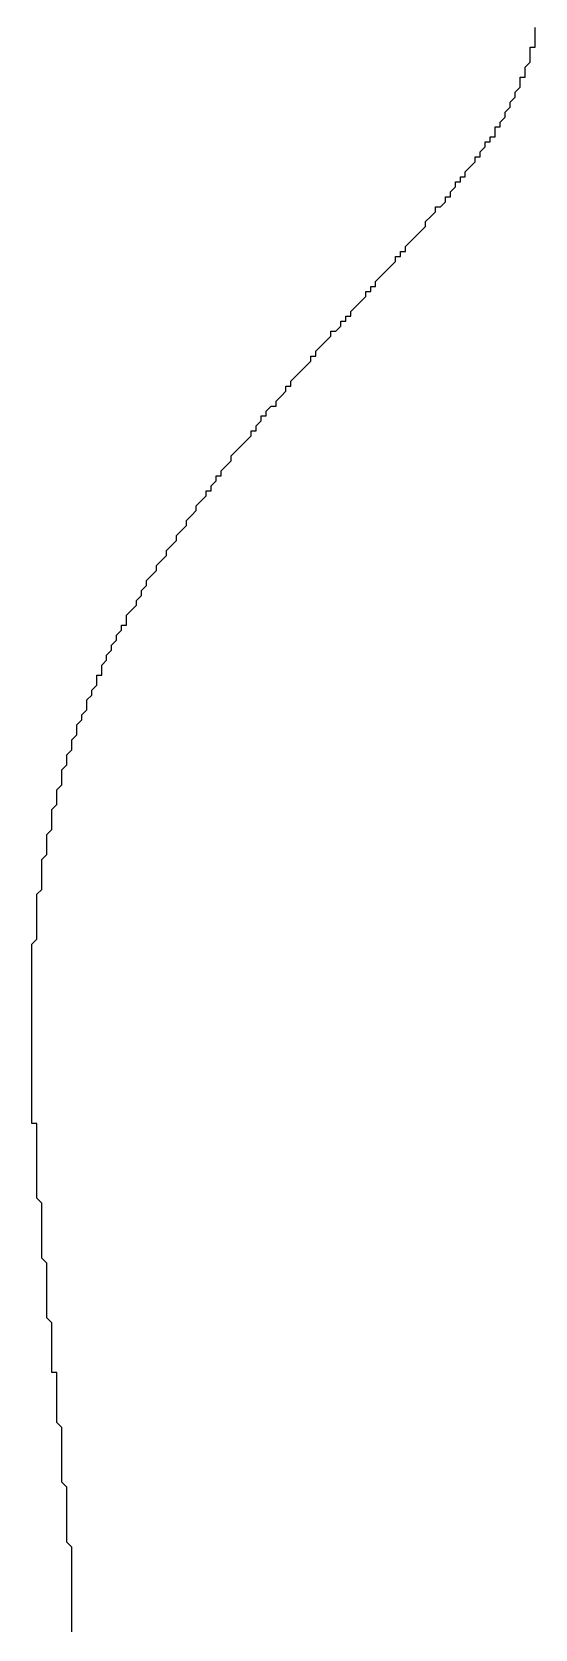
# Model space of a CAD drawing. Header units: millimetres. Extents: x 289 to 9778, y -894 to 6380.
# Drawn here: x 7125.71 to 7126.72, y 597.533 to 600.738 of the extents above; entities that cross this region are included whole.
import ezdxf

# ---------------------------------------------------------------- set-up
doc = ezdxf.new("R2010")
doc.units = ezdxf.units.MM

msp = doc.modelspace()

# ---------------------------------------------------------------- linework, layer by layer
msp.add_polyline3d([(7125.7897, 597.5275, 0), (7125.7897, 597.5375, 0), (7125.7897, 597.5375, 0), (7125.7897, 597.5475, 0), (7125.7897, 597.5475, 0), (7125.7897, 597.5575, 0), (7125.7897, 597.5575, 0), (7125.7897, 597.5675, 0), (7125.7897, 597.5675, 0), (7125.7897, 597.5775, 0), (7125.7897, 597.5775, 0), (7125.7897, 597.5875, 0), (7125.7897, 597.5875, 0), (7125.7897, 597.5975, 0), (7125.7897, 597.5975, 0), (7125.7897, 597.6075, 0), (7125.7897, 597.6075, 0), (7125.7897, 597.6175, 0), (7125.7897, 597.6275, 0), (7125.7897, 597.6275, 0), (7125.7897, 597.6375, 0), (7125.7897, 597.6375, 0), (7125.7897, 597.6475, 0), (7125.7897, 597.6475, 0), (7125.7897, 597.6575, 0), (7125.7897, 597.6575, 0), (7125.7897, 597.6675, 0), (7125.7897, 597.6775, 0), (7125.7897, 597.6775, 0), (7125.7897, 597.6875, 0), (7125.7897, 597.6875, 0), (7125.7897, 597.6975, 0), (7125.7797, 597.7075, 0), (7125.7797, 597.7075, 0), (7125.7797, 597.7175, 0), (7125.7797, 597.7175, 0), (7125.7797, 597.7275, 0), (7125.7797, 597.7375, 0), (7125.7797, 597.7375, 0), (7125.7797, 597.7475, 0), (7125.7797, 597.7475, 0), (7125.7797, 597.7575, 0), (7125.7797, 597.7675, 0), (7125.7797, 597.7675, 0), (7125.7797, 597.7775, 0), (7125.7797, 597.7875, 0), (7125.7797, 597.7875, 0), (7125.7797, 597.7975, 0), (7125.7797, 597.8075, 0), (7125.7797, 597.8075, 0), (7125.7797, 597.8175, 0), (7125.7797, 597.8175, 0), (7125.7697, 597.8275, 0), (7125.7697, 597.8375, 0), (7125.7697, 597.8375, 0), (7125.7697, 597.8475, 0), (7125.7697, 597.8575, 0), (7125.7697, 597.8575, 0), (7125.7697, 597.8675, 0), (7125.7697, 597.8775, 0), (7125.7697, 597.8775, 0), (7125.7697, 597.8875, 0), (7125.7697, 597.8975, 0), (7125.7697, 597.9075, 0), (7125.7697, 597.9075, 0), (7125.7697, 597.9175, 0), (7125.7697, 597.9275, 0), (7125.7697, 597.9275, 0), (7125.7697, 597.9375, 0), (7125.7597, 597.9475, 0), (7125.7597, 597.9475, 0), (7125.7597, 597.9575, 0), (7125.7597, 597.9675, 0), (7125.7597, 597.9675, 0), (7125.7597, 597.9775, 0), (7125.7597, 597.9875, 0), (7125.7597, 597.9975, 0), (7125.7597, 597.9975, 0), (7125.7597, 598.0075, 0), (7125.7597, 598.0175, 0), (7125.7597, 598.0175, 0), (7125.7597, 598.0275, 0), (7125.7597, 598.0375, 0), (7125.7597, 598.0475, 0), (7125.7497, 598.0475, 0), (7125.7497, 598.0575, 0), (7125.7497, 598.0675, 0), (7125.7497, 598.0675, 0), (7125.7497, 598.0775, 0), (7125.7497, 598.0875, 0), (7125.7497, 598.0975, 0), (7125.7497, 598.0975, 0), (7125.7497, 598.1075, 0), (7125.7497, 598.1175, 0), (7125.7497, 598.1275, 0), (7125.7497, 598.1275, 0), (7125.7497, 598.1375, 0), (7125.7497, 598.1475, 0), (7125.7497, 598.1475, 0), (7125.7397, 598.1575, 0), (7125.7397, 598.1675, 0), (7125.7397, 598.1775, 0), (7125.7397, 598.1775, 0), (7125.7397, 598.1875, 0), (7125.7397, 598.1975, 0), (7125.7397, 598.2075, 0), (7125.7397, 598.2075, 0), (7125.7397, 598.2175, 0), (7125.7397, 598.2275, 0), (7125.7397, 598.2375, 0), (7125.7397, 598.2375, 0), (7125.7397, 598.2475, 0), (7125.7397, 598.2575, 0), (7125.7397, 598.2575, 0), (7125.7397, 598.2675, 0), (7125.7297, 598.2775, 0), (7125.7297, 598.2875, 0), (7125.7297, 598.2875, 0), (7125.7297, 598.2975, 0), (7125.7297, 598.3075, 0), (7125.7297, 598.3175, 0), (7125.7297, 598.3175, 0), (7125.7297, 598.3275, 0), (7125.7297, 598.3375, 0), (7125.7297, 598.3475, 0), (7125.7297, 598.3475, 0), (7125.7297, 598.3575, 0), (7125.7297, 598.3675, 0), (7125.7297, 598.3775, 0), (7125.7297, 598.3775, 0), (7125.7297, 598.3875, 0), (7125.7197, 598.3975, 0), (7125.7197, 598.4075, 0), (7125.7197, 598.4075, 0), (7125.7197, 598.4175, 0), (7125.7197, 598.4275, 0), (7125.7197, 598.4375, 0), (7125.7197, 598.4375, 0), (7125.7197, 598.4475, 0), (7125.7197, 598.4575, 0), (7125.7197, 598.4675, 0), (7125.7197, 598.4675, 0), (7125.7197, 598.4775, 0), (7125.7197, 598.4875, 0), (7125.7197, 598.4975, 0), (7125.7197, 598.4975, 0), (7125.7197, 598.5075, 0), (7125.7197, 598.5175, 0), (7125.7197, 598.5175, 0), (7125.7197, 598.5275, 0), (7125.7197, 598.5375, 0), (7125.7197, 598.5475, 0), (7125.7097, 598.5475, 0), (7125.7097, 598.5575, 0), (7125.7097, 598.5675, 0), (7125.7097, 598.5775, 0), (7125.7097, 598.5775, 0), (7125.7097, 598.5875, 0), (7125.7097, 598.5975, 0), (7125.7097, 598.6075, 0), (7125.7097, 598.6075, 0), (7125.7097, 598.6175, 0), (7125.7097, 598.6275, 0), (7125.7097, 598.6375, 0), (7125.7097, 598.6375, 0), (7125.7097, 598.6475, 0), (7125.7097, 598.6575, 0), (7125.7097, 598.6675, 0), (7125.7097, 598.6675, 0), (7125.7097, 598.6775, 0), (7125.7097, 598.6875, 0), (7125.7097, 598.6975, 0), (7125.7097, 598.6975, 0), (7125.7097, 598.7075, 0), (7125.7097, 598.7175, 0), (7125.7097, 598.7175, 0), (7125.7097, 598.7275, 0), (7125.7097, 598.7375, 0), (7125.7097, 598.7475, 0), (7125.7097, 598.7475, 0), (7125.7097, 598.7575, 0), (7125.7097, 598.7675, 0), (7125.7097, 598.7775, 0), (7125.7097, 598.7775, 0), (7125.7097, 598.7875, 0), (7125.7097, 598.7975, 0), (7125.7097, 598.8075, 0), (7125.7097, 598.8075, 0), (7125.7097, 598.8175, 0), (7125.7097, 598.8275, 0), (7125.7097, 598.8375, 0), (7125.7097, 598.8375, 0), (7125.7097, 598.8475, 0), (7125.7097, 598.8575, 0), (7125.7097, 598.8675, 0), (7125.7097, 598.8675, 0), (7125.7097, 598.8775, 0), (7125.7097, 598.8875, 0), (7125.7097, 598.8975, 0), (7125.7097, 598.8975, 0), (7125.7097, 598.9075, 0), (7125.7197, 598.9175, 0), (7125.7197, 598.9275, 0), (7125.7197, 598.9275, 0), (7125.7197, 598.9375, 0), (7125.7197, 598.9475, 0), (7125.7197, 598.9575, 0), (7125.7197, 598.9675, 0), (7125.7197, 598.9675, 0), (7125.7197, 598.9775, 0), (7125.7197, 598.9875, 0), (7125.7197, 598.9975, 0), (7125.7197, 598.9975, 0), (7125.7197, 599.0075, 0), (7125.7297, 599.0175, 0), (7125.7297, 599.0275, 0), (7125.7297, 599.0275, 0), (7125.7297, 599.0375, 0), (7125.7297, 599.0475, 0), (7125.7297, 599.0575, 0), (7125.7297, 599.0575, 0), (7125.7297, 599.0675, 0), (7125.7297, 599.0775, 0), (7125.7397, 599.0875, 0), (7125.7397, 599.0975, 0), (7125.7397, 599.0975, 0), (7125.7397, 599.1075, 0), (7125.7397, 599.1175, 0), (7125.7397, 599.1275, 0), (7125.7397, 599.1275, 0), (7125.7497, 599.1375, 0), (7125.7497, 599.1475, 0), (7125.7497, 599.1575, 0), (7125.7497, 599.1575, 0), (7125.7497, 599.1675, 0), (7125.7497, 599.1775, 0), (7125.7597, 599.1875, 0), (7125.7597, 599.1975, 0), (7125.7597, 599.1975, 0), (7125.7597, 599.2075, 0), (7125.7597, 599.2175, 0), (7125.7697, 599.2275, 0), (7125.7697, 599.2275, 0), (7125.7697, 599.2375, 0), (7125.7697, 599.2475, 0), (7125.7697, 599.2575, 0), (7125.7797, 599.2675, 0), (7125.7797, 599.2675, 0), (7125.7797, 599.2775, 0), (7125.7797, 599.2875, 0), (7125.7897, 599.2975, 0), (7125.7897, 599.2975, 0), (7125.7897, 599.3075, 0), (7125.7897, 599.3175, 0), (7125.7997, 599.3275, 0), (7125.7997, 599.3375, 0), (7125.7997, 599.3375, 0), (7125.7997, 599.3475, 0), (7125.8097, 599.3575, 0), (7125.8097, 599.3675, 0), (7125.8097, 599.3675, 0), (7125.8197, 599.3775, 0), (7125.8197, 599.3875, 0), (7125.8197, 599.3975, 0), (7125.8297, 599.4075, 0), (7125.8297, 599.4075, 0), (7125.8297, 599.4175, 0), (7125.8397, 599.4275, 0), (7125.8397, 599.4375, 0), (7125.8397, 599.4475, 0), (7125.8497, 599.4475, 0), (7125.8497, 599.4575, 0), (7125.8497, 599.4675, 0), (7125.8597, 599.4775, 0), (7125.8597, 599.4775, 0), (7125.8597, 599.4875, 0), (7125.8697, 599.4975, 0), (7125.8697, 599.5075, 0), (7125.8797, 599.5175, 0), (7125.8797, 599.5175, 0), (7125.8797, 599.5275, 0), (7125.8897, 599.5375, 0), (7125.8897, 599.5475, 0), (7125.8997, 599.5475, 0), (7125.8997, 599.5575, 0), (7125.8997, 599.5675, 0), (7125.9097, 599.5775, 0), (7125.9097, 599.5775, 0), (7125.9197, 599.5875, 0), (7125.9197, 599.5975, 0), (7125.9297, 599.6075, 0), (7125.9297, 599.6175, 0), (7125.9297, 599.6175, 0), (7125.9397, 599.6275, 0), (7125.9397, 599.6375, 0), (7125.9497, 599.6475, 0), (7125.9497, 599.6475, 0), (7125.9597, 599.6575, 0), (7125.9597, 599.6675, 0), (7125.9697, 599.6775, 0), (7125.9697, 599.6775, 0), (7125.9797, 599.6875, 0), (7125.9797, 599.6975, 0), (7125.9897, 599.7075, 0), (7125.9897, 599.7075, 0), (7125.9997, 599.7175, 0), (7125.9997, 599.7275, 0), (7126.0097, 599.7375, 0), (7126.0097, 599.7375, 0), (7126.0197, 599.7475, 0), (7126.0197, 599.7575, 0), (7126.0297, 599.7675, 0), (7126.0297, 599.7675, 0), (7126.0397, 599.7775, 0), (7126.0397, 599.7875, 0), (7126.0497, 599.7975, 0), (7126.0497, 599.7975, 0), (7126.0597, 599.8075, 0), (7126.0597, 599.8175, 0), (7126.0697, 599.8175, 0), (7126.0697, 599.8275, 0), (7126.0797, 599.8375, 0), (7126.0797, 599.8475, 0), (7126.0897, 599.8475, 0), (7126.0897, 599.8575, 0), (7126.0997, 599.8675, 0), (7126.0997, 599.8675, 0), (7126.1097, 599.8775, 0), (7126.1097, 599.8875, 0), (7126.1197, 599.8975, 0), (7126.1197, 599.8975, 0), (7126.1297, 599.9075, 0), (7126.1397, 599.9175, 0), (7126.1397, 599.9175, 0), (7126.1497, 599.9275, 0), (7126.1497, 599.9375, 0), (7126.1597, 599.9375, 0), (7126.1597, 599.9475, 0), (7126.1697, 599.9575, 0), (7126.1697, 599.9675, 0), (7126.1797, 599.9675, 0), (7126.1797, 599.9775, 0), (7126.1897, 599.9875, 0), (7126.1997, 599.9875, 0), (7126.1997, 599.9975, 0), (7126.2097, 600.0075, 0), (7126.2097, 600.0075, 0), (7126.2197, 600.0175, 0), (7126.2197, 600.0275, 0), (7126.2297, 600.0275, 0), (7126.2297, 600.0375, 0), (7126.2397, 600.0475, 0), (7126.2397, 600.0475, 0), (7126.2497, 600.0575, 0), (7126.2597, 600.0675, 0), (7126.2597, 600.0675, 0), (7126.2697, 600.0775, 0), (7126.2697, 600.0875, 0), (7126.2797, 600.0875, 0), (7126.2797, 600.0975, 0), (7126.2897, 600.1075, 0), (7126.2897, 600.1075, 0), (7126.2997, 600.1175, 0), (7126.2997, 600.1175, 0), (7126.3097, 600.1275, 0), (7126.3097, 600.1375, 0), (7126.3197, 600.1375, 0), (7126.3297, 600.1475, 0), (7126.3297, 600.1575, 0), (7126.3397, 600.1575, 0), (7126.3397, 600.1675, 0), (7126.3497, 600.1675, 0), (7126.3497, 600.1775, 0), (7126.3597, 600.1875, 0), (7126.3597, 600.1875, 0), (7126.3697, 600.1975, 0), (7126.3697, 600.1975, 0), (7126.3797, 600.2075, 0), (7126.3797, 600.2175, 0), (7126.3897, 600.2175, 0), (7126.3897, 600.2275, 0), (7126.3997, 600.2275, 0), (7126.3997, 600.2375, 0), (7126.4097, 600.2475, 0), (7126.4097, 600.2475, 0), (7126.4197, 600.2575, 0), (7126.4197, 600.2575, 0), (7126.4297, 600.2675, 0), (7126.4297, 600.2675, 0), (7126.4397, 600.2775, 0), (7126.4397, 600.2875, 0), (7126.4497, 600.2875, 0), (7126.4497, 600.2975, 0), (7126.4597, 600.2975, 0), (7126.4597, 600.3075, 0), (7126.4597, 600.3075, 0), (7126.4697, 600.3175, 0), (7126.4697, 600.3175, 0), (7126.4797, 600.3275, 0), (7126.4797, 600.3275, 0), (7126.4897, 600.3375, 0), (7126.4897, 600.3375, 0), (7126.4997, 600.3475, 0), (7126.4997, 600.3575, 0), (7126.4997, 600.3575, 0), (7126.5097, 600.3675, 0), (7126.5097, 600.3675, 0), (7126.5197, 600.3775, 0), (7126.5197, 600.3775, 0), (7126.5197, 600.3875, 0), (7126.5297, 600.3875, 0), (7126.5297, 600.3875, 0), (7126.5397, 600.3975, 0), (7126.5397, 600.3975, 0), (7126.5397, 600.4075, 0), (7126.5497, 600.4075, 0), (7126.5497, 600.4175, 0), (7126.5497, 600.4175, 0), (7126.5597, 600.4275, 0), (7126.5597, 600.4275, 0), (7126.5597, 600.4375, 0), (7126.5697, 600.4375, 0), (7126.5697, 600.4375, 0), (7126.5697, 600.4475, 0), (7126.5797, 600.4475, 0), (7126.5797, 600.4575, 0), (7126.5797, 600.4575, 0), (7126.5897, 600.4675, 0), (7126.5897, 600.4675, 0), (7126.5897, 600.4675, 0), (7126.5997, 600.4775, 0), (7126.5997, 600.4775, 0), (7126.5997, 600.4875, 0), (7126.6097, 600.4875, 0), (7126.6097, 600.4875, 0), (7126.6097, 600.4975, 0), (7126.6097, 600.4975, 0), (7126.6197, 600.5075, 0), (7126.6197, 600.5075, 0), (7126.6197, 600.5075, 0), (7126.6197, 600.5175, 0), (7126.6297, 600.5175, 0), (7126.6297, 600.5175, 0), (7126.6297, 600.5275, 0), (7126.6297, 600.5275, 0), (7126.6397, 600.5275, 0), (7126.6397, 600.5375, 0), (7126.6397, 600.5375, 0), (7126.6397, 600.5375, 0), (7126.6397, 600.5475, 0), (7126.6497, 600.5475, 0), (7126.6497, 600.5475, 0), (7126.6497, 600.5575, 0), (7126.6497, 600.5575, 0), (7126.6497, 600.5575, 0), (7126.6597, 600.5675, 0), (7126.6597, 600.5675, 0), (7126.6597, 600.5675, 0), (7126.6597, 600.5775, 0), (7126.6597, 600.5775, 0), (7126.6597, 600.5775, 0), (7126.6697, 600.5875, 0), (7126.6697, 600.5875, 0), (7126.6697, 600.5875, 0), (7126.6697, 600.5975, 0), (7126.6697, 600.5975, 0), (7126.6697, 600.5975, 0), (7126.6797, 600.6075, 0), (7126.6797, 600.6075, 0), (7126.6797, 600.6075, 0), (7126.6797, 600.6075, 0), (7126.6797, 600.6175, 0), (7126.6797, 600.6175, 0), (7126.6797, 600.6175, 0), (7126.6897, 600.6275, 0), (7126.6897, 600.6275, 0), (7126.6897, 600.6275, 0), (7126.6897, 600.6375, 0), (7126.6897, 600.6375, 0), (7126.6897, 600.6375, 0), (7126.6897, 600.6375, 0), (7126.6897, 600.6475, 0), (7126.6997, 600.6475, 0), (7126.6997, 600.6475, 0), (7126.6997, 600.6575, 0), (7126.6997, 600.6575, 0), (7126.6997, 600.6575, 0), (7126.6997, 600.6575, 0), (7126.6997, 600.6675, 0), (7126.6997, 600.6675, 0), (7126.6997, 600.6675, 0), (7126.7097, 600.6775, 0), (7126.7097, 600.6775, 0), (7126.7097, 600.6775, 0), (7126.7097, 600.6875, 0), (7126.7097, 600.6875, 0), (7126.7097, 600.6875, 0), (7126.7097, 600.6975, 0), (7126.7097, 600.6975, 0), (7126.7097, 600.6975, 0), (7126.7097, 600.6975, 0), (7126.7097, 600.7075, 0), (7126.7197, 600.7075, 0), (7126.7197, 600.7075, 0), (7126.7197, 600.7175, 0), (7126.7197, 600.7175, 0), (7126.7197, 600.7175, 0), (7126.7197, 600.7275, 0), (7126.7197, 600.7275, 0), (7126.7197, 600.7375, 0), (7126.7197, 600.7375, 0), (7126.7197, 600.7375, 0), (7126.7197, 600.7475, 0)])

doc.saveas('drawing.dxf')
